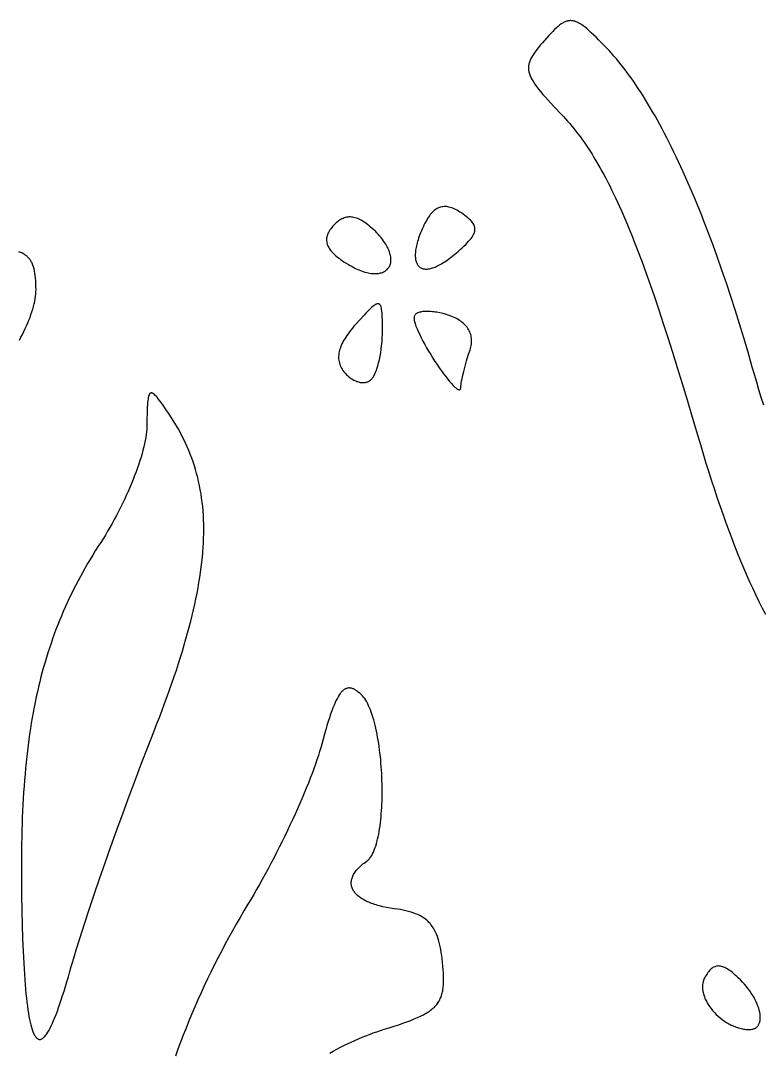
# Model space of a CAD drawing. Extents: x -452 to 452, y -1000 to 1000.
# Drawn here: x 85.6 to 260.8, y 61.9 to 305.4 of the extents above; entities that cross this region are included whole.
import ezdxf

# ---------------------------------------------------------------- set-up
doc = ezdxf.new("R2010")
doc.units = 0
doc.layers.add('LAYER_1', color=18, linetype='CONTINUOUS')

msp = doc.modelspace()

# ---------------------------------------------------------------- linework, layer by layer
at = {"layer": 'LAYER_1'}
for points in [[(261.07, 214.69), (260.5, 216.5), (259.95, 218.31), (259.41, 220.11), (258.88, 221.89), (258.37, 223.67), (257.37, 227.14), (256.36, 230.54), (255.34, 233.88), (254.32, 237.15), (253.29, 240.35), (252.25, 243.48), (251.2, 246.54), (250.15, 249.53), (249.1, 252.45), (248.56, 253.88), (248.03, 255.3), (247.5, 256.7), (246.96, 258.08), (246.43, 259.45), (245.89, 260.79), (245.35, 262.12), (244.81, 263.43), (244.26, 264.72), (243.72, 266), (243.18, 267.26), (242.63, 268.49), (242.08, 269.71), (241.53, 270.92), (240.98, 272.1), (240.43, 273.27), (239.88, 274.42), (239.32, 275.55), (238.77, 276.66), (238.21, 277.75), (237.65, 278.83), (237.09, 279.88), (236.53, 280.92), (235.97, 281.94), (235.41, 282.94), (234.85, 283.92), (234.28, 284.89), (233.72, 285.83), (233.15, 286.76), (232.59, 287.67), (232.02, 288.55), (231.45, 289.42), (230.88, 290.28), (230.31, 291.11), (229.74, 291.92), (229.17, 292.71), (228.59, 293.49), (228.02, 294.25), (227.44, 294.98), (226.87, 295.7), (226.29, 296.4), (225.71, 297.08), (225.14, 297.74), (224.56, 298.38), (223.98, 299), (223.4, 299.6), (222.09, 300.92), (221.48, 301.52), (220.91, 302.08), (220.37, 302.59), (219.85, 303.05), (219.36, 303.48), (218.89, 303.86), (218.44, 304.2), (218.01, 304.5), (217.6, 304.76), (217.4, 304.87), (217.21, 304.98), (217.01, 305.07), (216.82, 305.15), (216.64, 305.22), (216.45, 305.28), (216.27, 305.33), (216.09, 305.37), (215.91, 305.4), (215.73, 305.42), (215.56, 305.43), (215.38, 305.43), (215.21, 305.42), (215.03, 305.4), (214.86, 305.37), (214.69, 305.33), (214.51, 305.28), (214.34, 305.22), (214.16, 305.15), (213.99, 305.06), (213.81, 304.97), (213.63, 304.87), (213.26, 304.64), (212.89, 304.37), (212.51, 304.05), (212.11, 303.7), (211.69, 303.31), (211.26, 302.88), (210.81, 302.42), (210.34, 301.91), (209.32, 300.78), (208.81, 300.19), (208.32, 299.63), (207.88, 299.1), (207.47, 298.59), (207.1, 298.09), (206.77, 297.62), (206.47, 297.16), (206.21, 296.72), (206.1, 296.5), (206, 296.28), (205.9, 296.07), (205.82, 295.86), (205.75, 295.65), (205.69, 295.43), (205.63, 295.23), (205.59, 295.02), (205.56, 294.81), (205.54, 294.6), (205.53, 294.39), (205.53, 294.18), (205.54, 293.96), (205.56, 293.75), (205.6, 293.54), (205.64, 293.32), (205.69, 293.1), (205.76, 292.87), (205.84, 292.65), (205.93, 292.42), (206.03, 292.19), (206.14, 291.95), (206.26, 291.71), (206.39, 291.46), (206.7, 290.96), (207.05, 290.43), (207.44, 289.87), (207.89, 289.29), (208.38, 288.68), (208.93, 288.03), (209.52, 287.36), (210.16, 286.64), (210.86, 285.88), (211.6, 285.08), (213.25, 283.35), (213.76, 282.81), (214.26, 282.26), (214.77, 281.7), (215.26, 281.12), (215.76, 280.54), (216.25, 279.94), (216.73, 279.32), (217.22, 278.7), (217.7, 278.06), (218.18, 277.4), (218.65, 276.73), (219.13, 276.04), (219.6, 275.34), (220.07, 274.62), (220.54, 273.89), (221, 273.13), (221.47, 272.36), (221.93, 271.57), (222.4, 270.77), (222.86, 269.94), (223.32, 269.09), (223.78, 268.23), (224.25, 267.34), (224.71, 266.43), (225.17, 265.5), (225.63, 264.55), (226.1, 263.57), (226.56, 262.58), (227.02, 261.56), (227.49, 260.51), (227.96, 259.44), (228.43, 258.35), (228.9, 257.23), (229.37, 256.09), (229.85, 254.92), (230.33, 253.72), (231.29, 251.25), (232.26, 248.66), (233.25, 245.96), (234.26, 243.15), (235.27, 240.21), (236.31, 237.14), (237.37, 233.95), (238.45, 230.62), (239.55, 227.15), (240.67, 223.55), (241.82, 219.8), (243, 215.9), (244.21, 211.86), (245.44, 207.65), (246.11, 205.4), (246.78, 203.18), (247.44, 201.01), (248.11, 198.88), (248.77, 196.79), (249.44, 194.74), (250.11, 192.72), (250.78, 190.75), (251.46, 188.82), (252.14, 186.92), (252.82, 185.05), (253.51, 183.23), (254.2, 181.44), (254.89, 179.68), (255.59, 177.96), (256.3, 176.27), (257.02, 174.61), (257.74, 172.98), (258.47, 171.39), (259.2, 169.83), (259.95, 168.29), (260.7, 166.79), (261.47, 165.31)], [(85.31, 230.02), (85.68, 230.7), (86.03, 231.37), (86.37, 232.05), (86.7, 232.73), (87.01, 233.4), (87.3, 234.07), (87.57, 234.74), (87.83, 235.4), (88.06, 236.05), (88.28, 236.7), (88.47, 237.33), (88.65, 237.96), (88.8, 238.57), (88.94, 239.17), (89.05, 239.75), (89.13, 240.32), (89.2, 240.87), (89.23, 241.41), (89.25, 241.92), (89.24, 242.66), (89.22, 243.35), (89.19, 244.02), (89.14, 244.65), (89.08, 245.24), (89, 245.8), (88.91, 246.33), (88.8, 246.83), (88.66, 247.3), (88.51, 247.74), (88.43, 247.95), (88.34, 248.15), (88.24, 248.35), (88.14, 248.54), (88.03, 248.72), (87.92, 248.89), (87.8, 249.06), (87.68, 249.22), (87.55, 249.38), (87.41, 249.53), (87.27, 249.67), (87.12, 249.81), (86.96, 249.94), (86.8, 250.07), (86.63, 250.19), (86.45, 250.3), (86.26, 250.41), (86.07, 250.51), (85.87, 250.61), (85.66, 250.7), (85.22, 250.87)], [(158.61, 61.72), (159.44, 62.19), (160.28, 62.65), (161.11, 63.1), (161.96, 63.53), (162.8, 63.95), (163.65, 64.35), (164.51, 64.74), (165.36, 65.12), (166.23, 65.48), (167.09, 65.83), (167.96, 66.16), (168.83, 66.48), (169.7, 66.78), (170.58, 67.07), (171.46, 67.35), (172.67, 67.72), (173.81, 68.08), (174.88, 68.43), (175.89, 68.77), (176.84, 69.11), (177.73, 69.44), (178.57, 69.78), (179.34, 70.11), (180.06, 70.44), (180.73, 70.78), (181.04, 70.96), (181.34, 71.13), (181.63, 71.31), (181.91, 71.48), (182.17, 71.66), (182.42, 71.85), (182.66, 72.03), (182.89, 72.22), (183.11, 72.41), (183.32, 72.61), (183.51, 72.81), (183.7, 73.02), (183.87, 73.22), (184.04, 73.44), (184.19, 73.66), (184.34, 73.88), (184.47, 74.11), (184.6, 74.34), (184.71, 74.58), (184.82, 74.83), (184.92, 75.08), (185.01, 75.34), (185.09, 75.61), (185.16, 75.88), (185.23, 76.16), (185.29, 76.45), (185.34, 76.74), (185.38, 77.05), (185.41, 77.36), (185.44, 77.68), (185.48, 78.34), (185.49, 79.05), (185.48, 79.79), (185.45, 80.57), (185.4, 81.39), (185.33, 82.26), (185.24, 83.18), (185.15, 83.99), (185.05, 84.76), (184.94, 85.5), (184.82, 86.21), (184.68, 86.88), (184.53, 87.53), (184.37, 88.14), (184.2, 88.72), (184.01, 89.28), (183.8, 89.8), (183.58, 90.3), (183.34, 90.77), (183.08, 91.22), (182.81, 91.64), (182.66, 91.84), (182.51, 92.03), (182.36, 92.22), (182.2, 92.41), (182.03, 92.58), (181.86, 92.76), (181.69, 92.92), (181.5, 93.08), (181.32, 93.24), (181.12, 93.39), (180.72, 93.68), (180.3, 93.94), (179.85, 94.19), (179.37, 94.42), (178.87, 94.63), (178.34, 94.83), (177.79, 95.01), (177.21, 95.17), (176.59, 95.32), (175.95, 95.46), (175.29, 95.59), (174.58, 95.7), (173.85, 95.8), (172.9, 95.94), (172, 96.1), (171.14, 96.28), (170.32, 96.48), (169.93, 96.58), (169.55, 96.69), (169.18, 96.81), (168.83, 96.93), (168.48, 97.06), (168.15, 97.19), (167.82, 97.32), (167.51, 97.46), (167.21, 97.6), (166.93, 97.75), (166.65, 97.9), (166.39, 98.05), (166.13, 98.21), (165.89, 98.37), (165.67, 98.53), (165.45, 98.7), (165.25, 98.87), (165.05, 99.04), (164.88, 99.22), (164.71, 99.4), (164.55, 99.58), (164.41, 99.77), (164.28, 99.96), (164.16, 100.15), (164.06, 100.34), (163.97, 100.54), (163.89, 100.74), (163.82, 100.94), (163.77, 101.14), (163.72, 101.34), (163.7, 101.55), (163.68, 101.76), (163.68, 101.97), (163.69, 102.18), (163.71, 102.39), (163.75, 102.61), (163.8, 102.82), (163.86, 103.04), (163.94, 103.26), (164.03, 103.48), (164.13, 103.7), (164.25, 103.92), (164.38, 104.14), (164.53, 104.36), (164.69, 104.59), (164.86, 104.81), (165.04, 105.03), (165.24, 105.26), (165.46, 105.48), (165.68, 105.71), (165.92, 105.93), (166.18, 106.16), (166.45, 106.38), (166.73, 106.6), (167.03, 106.83), (167.34, 107.05), (167.47, 107.15), (167.6, 107.25), (167.72, 107.36), (167.84, 107.49), (167.96, 107.62), (168.07, 107.76), (168.3, 108.06), (168.51, 108.4), (168.72, 108.78), (168.92, 109.18), (169.11, 109.62), (169.28, 110.08), (169.45, 110.57), (169.61, 111.09), (169.76, 111.63), (169.91, 112.2), (170.04, 112.79), (170.16, 113.41), (170.28, 114.04), (170.38, 114.7), (170.48, 115.37), (170.57, 116.06), (170.65, 116.77), (170.72, 117.49), (170.78, 118.22), (170.84, 118.97), (170.88, 119.73), (170.92, 120.5), (170.95, 121.28), (170.97, 122.07), (170.98, 122.87), (170.98, 123.67), (170.98, 124.47), (170.96, 125.28), (170.94, 126.09), (170.91, 126.91), (170.87, 127.72), (170.82, 128.53), (170.77, 129.34), (170.7, 130.14), (170.63, 130.95), (170.55, 131.74), (170.47, 132.53), (170.37, 133.31), (170.27, 134.08), (170.16, 134.84), (170.04, 135.59), (169.91, 136.32), (169.78, 137.05), (169.63, 137.75), (169.48, 138.44), (169.33, 139.12), (169.16, 139.77), (168.99, 140.41), (168.81, 141.02), (168.62, 141.61), (168.42, 142.18), (168.22, 142.72), (168.01, 143.24), (167.79, 143.73), (167.57, 144.2), (167.34, 144.63), (167.1, 145.04), (166.85, 145.41), (166.6, 145.75), (166.33, 146.06), (166.2, 146.2), (166.07, 146.33), (165.7, 146.66), (165.35, 146.95), (165, 147.21), (164.67, 147.43), (164.5, 147.52), (164.34, 147.6), (164.18, 147.68), (164.03, 147.74), (163.87, 147.8), (163.72, 147.84), (163.57, 147.87), (163.42, 147.9), (163.27, 147.91), (163.12, 147.91), (162.98, 147.9), (162.84, 147.88), (162.69, 147.85), (162.55, 147.81), (162.41, 147.75), (162.28, 147.69), (162.14, 147.61), (162, 147.53), (161.87, 147.43), (161.73, 147.32), (161.6, 147.19), (161.47, 147.06), (161.33, 146.91), (161.2, 146.75), (161.07, 146.58), (160.94, 146.4), (160.67, 145.99), (160.41, 145.54), (160.15, 145.03), (159.89, 144.48), (159.62, 143.87), (159.35, 143.2), (159.08, 142.48), (158.81, 141.71), (158.53, 140.88), (158.24, 139.99), (157.95, 139.04), (157.66, 138.04), (157.35, 136.98), (157.04, 135.85), (156.73, 134.67), (156.49, 133.8), (156.22, 132.89), (155.91, 131.94), (155.59, 130.95), (155.23, 129.92), (154.85, 128.85), (154.44, 127.76), (154.01, 126.63), (153.55, 125.48), (153.07, 124.3), (152.57, 123.09), (152.06, 121.87), (151.52, 120.63), (150.97, 119.37), (150.4, 118.1), (149.81, 116.82), (149.21, 115.53), (148.6, 114.24), (147.97, 112.94), (147.34, 111.64), (146.69, 110.35), (146.04, 109.05), (145.38, 107.76), (144.71, 106.49), (144.04, 105.22), (143.36, 103.96), (142.68, 102.73), (142, 101.51), (141.32, 100.31), (140.64, 99.13), (139.96, 97.98), (139.28, 96.86), (138.34, 95.3), (137.42, 93.74), (136.51, 92.16), (135.61, 90.57), (134.73, 88.97), (133.86, 87.37), (133.01, 85.75), (132.17, 84.13), (131.35, 82.5), (130.55, 80.87), (129.76, 79.23), (128.98, 77.58), (128.23, 75.93), (127.48, 74.28), (126.76, 72.63), (126.05, 70.97), (125.36, 69.31), (124.68, 67.65), (124.02, 66), (123.38, 64.34), (122.76, 62.69), (122.16, 61.04)]]:
    msp.add_lwpolyline(points, dxfattribs=at)
for points in [[(189.69, 260.03), (189.34, 260.26), (189, 260.48), (188.66, 260.68), (188.33, 260.85), (188, 261.01), (187.68, 261.15), (187.37, 261.26), (187.06, 261.36), (186.75, 261.44), (186.45, 261.49), (186.16, 261.53), (185.87, 261.55), (185.59, 261.54), (185.31, 261.52), (185.04, 261.47), (184.77, 261.41), (184.51, 261.33), (184.25, 261.22), (184, 261.09), (183.75, 260.95), (183.5, 260.78), (183.26, 260.6), (183.03, 260.39), (182.79, 260.16), (182.57, 259.92), (182.34, 259.65), (182.12, 259.36), (181.91, 259.05), (181.7, 258.72), (181.49, 258.37), (181.28, 258), (181.08, 257.61), (180.85, 257.14), (180.64, 256.68), (180.43, 256.23), (180.24, 255.79), (180.06, 255.36), (179.9, 254.93), (179.74, 254.52), (179.6, 254.11), (179.47, 253.72), (179.35, 253.33), (179.25, 252.96), (179.15, 252.59), (179.07, 252.24), (179, 251.89), (178.94, 251.56), (178.89, 251.23), (178.85, 250.92), (178.82, 250.62), (178.8, 250.32), (178.8, 250.04), (178.8, 249.77), (178.82, 249.51), (178.85, 249.26), (178.88, 249.02), (178.93, 248.8), (178.99, 248.58), (179.06, 248.38), (179.13, 248.19), (179.22, 248.01), (179.32, 247.84), (179.43, 247.68), (179.54, 247.54), (179.67, 247.41), (179.81, 247.29), (179.95, 247.18), (180.1, 247.09), (180.27, 247.01), (180.44, 246.94), (180.62, 246.88), (180.81, 246.84), (181.01, 246.81), (181.22, 246.8), (181.44, 246.79), (181.66, 246.8), (181.89, 246.83), (182.14, 246.87), (182.39, 246.92), (182.64, 246.99), (182.91, 247.07), (183.18, 247.16), (183.46, 247.27), (183.75, 247.39), (184.05, 247.53), (184.35, 247.68), (184.66, 247.85), (184.98, 248.03), (185.31, 248.23), (185.64, 248.44), (185.98, 248.67), (186.33, 248.91), (186.68, 249.16), (187.04, 249.44), (187.41, 249.73), (187.78, 250.03), (188.89, 250.97), (189.4, 251.41), (189.87, 251.83), (190.3, 252.23), (190.7, 252.62), (191.07, 252.99), (191.4, 253.34), (191.7, 253.69), (191.96, 254.01), (192.2, 254.33), (192.39, 254.64), (192.56, 254.93), (192.69, 255.22), (192.79, 255.5), (192.86, 255.77), (192.88, 255.9), (192.9, 256.04), (192.9, 256.17), (192.9, 256.3), (192.89, 256.43), (192.87, 256.56), (192.84, 256.69), (192.81, 256.81), (192.72, 257.07), (192.6, 257.32), (192.44, 257.57), (192.26, 257.83), (192.04, 258.08), (191.8, 258.34), (191.52, 258.61), (191.22, 258.88), (190.88, 259.15), (190.51, 259.44), (190.12, 259.73)], [(169.01, 256.05), (168.63, 256.39), (168.26, 256.71), (167.9, 257.01), (167.55, 257.3), (167.2, 257.56), (166.86, 257.8), (166.52, 258.02), (166.19, 258.22), (165.87, 258.39), (165.55, 258.55), (165.23, 258.69), (164.92, 258.81), (164.61, 258.91), (164.31, 258.98), (164.01, 259.04), (163.72, 259.08), (163.43, 259.09), (163.14, 259.09), (162.86, 259.06), (162.57, 259.02), (162.3, 258.95), (162.02, 258.87), (161.75, 258.76), (161.47, 258.64), (161.2, 258.49), (160.94, 258.33), (160.67, 258.14), (160.4, 257.93), (160.14, 257.71), (159.88, 257.46), (159.61, 257.2), (159.35, 256.91), (159.1, 256.62), (158.87, 256.32), (158.66, 256.03), (158.48, 255.75), (158.32, 255.46), (158.19, 255.18), (158.07, 254.9), (157.98, 254.62), (157.91, 254.34), (157.87, 254.06), (157.85, 253.79), (157.85, 253.51), (157.88, 253.24), (157.93, 252.96), (158.01, 252.69), (158.11, 252.42), (158.23, 252.14), (158.38, 251.87), (158.55, 251.59), (158.74, 251.31), (158.96, 251.04), (159.2, 250.76), (159.47, 250.48), (159.76, 250.2), (160.08, 249.91), (160.42, 249.63), (160.79, 249.34), (161.18, 249.05), (161.6, 248.75), (162.04, 248.46), (162.51, 248.16), (163, 247.85), (163.43, 247.6), (163.86, 247.36), (164.28, 247.14), (164.69, 246.94), (165.09, 246.75), (165.49, 246.58), (165.88, 246.43), (166.25, 246.29), (166.63, 246.17), (166.99, 246.06), (167.34, 245.97), (167.69, 245.89), (168.03, 245.83), (168.35, 245.78), (168.67, 245.74), (168.98, 245.72), (169.28, 245.71), (169.57, 245.72), (169.85, 245.74), (170.12, 245.77), (170.37, 245.81), (170.62, 245.87), (170.86, 245.94), (171.09, 246.02), (171.3, 246.11), (171.5, 246.21), (171.69, 246.33), (171.87, 246.45), (172.04, 246.59), (172.2, 246.73), (172.34, 246.89), (172.47, 247.06), (172.59, 247.23), (172.7, 247.42), (172.79, 247.61), (172.87, 247.81), (172.94, 248.02), (172.99, 248.24), (173.03, 248.47), (173.05, 248.7), (173.06, 248.95), (173.06, 249.2), (173.04, 249.45), (173.01, 249.72), (172.96, 249.99), (172.9, 250.27), (172.82, 250.55), (172.73, 250.84), (172.62, 251.13), (172.5, 251.43), (172.36, 251.74), (172.2, 252.05), (172.03, 252.36), (171.84, 252.68), (171.64, 253), (171.41, 253.33), (171.17, 253.66), (170.92, 253.99), (170.64, 254.33), (170.35, 254.67), (170.04, 255.01), (169.71, 255.35), (169.37, 255.7)], [(171.06, 232.31), (171.06, 233.73), (171.04, 234.97), (171.02, 235.52), (170.99, 236.02), (170.96, 236.48), (170.91, 236.89), (170.86, 237.26), (170.8, 237.58), (170.72, 237.86), (170.63, 238.09), (170.58, 238.19), (170.53, 238.28), (170.47, 238.36), (170.41, 238.43), (170.35, 238.48), (170.28, 238.53), (170.21, 238.56), (170.13, 238.59), (170.05, 238.6), (169.97, 238.6), (169.88, 238.59), (169.78, 238.57), (169.68, 238.54), (169.58, 238.5), (169.35, 238.38), (169.11, 238.22), (168.84, 238.02), (168.55, 237.78), (168.23, 237.5), (167.89, 237.17), (167.52, 236.8), (167.13, 236.39), (166.71, 235.94), (165.77, 234.92), (164.71, 233.73), (164.32, 233.28), (163.94, 232.83), (163.59, 232.39), (163.26, 231.96), (162.94, 231.53), (162.65, 231.12), (162.38, 230.7), (162.13, 230.3), (161.89, 229.9), (161.68, 229.51), (161.49, 229.12), (161.32, 228.74), (161.17, 228.36), (161.04, 228), (160.93, 227.63), (160.85, 227.28), (160.78, 226.93), (160.73, 226.58), (160.7, 226.24), (160.69, 225.91), (160.71, 225.58), (160.74, 225.26), (160.79, 224.94), (160.87, 224.62), (160.96, 224.32), (161.07, 224.01), (161.21, 223.71), (161.36, 223.42), (161.53, 223.13), (161.73, 222.84), (161.94, 222.56), (162.17, 222.29), (162.37, 222.07), (162.57, 221.86), (162.78, 221.67), (162.99, 221.48), (163.2, 221.31), (163.42, 221.14), (163.63, 220.99), (163.85, 220.85), (164.07, 220.71), (164.29, 220.59), (164.51, 220.48), (164.73, 220.38), (164.95, 220.29), (165.17, 220.22), (165.39, 220.15), (165.61, 220.1), (165.82, 220.05), (166.04, 220.02), (166.25, 220), (166.45, 220), (166.65, 220), (166.85, 220.02), (167.05, 220.04), (167.24, 220.09), (167.42, 220.14), (167.6, 220.2), (167.77, 220.28), (167.93, 220.37), (168.09, 220.47), (168.24, 220.59), (168.39, 220.72), (168.52, 220.86), (168.65, 221.02), (168.78, 221.2), (168.91, 221.39), (169.03, 221.61), (169.16, 221.84), (169.28, 222.1), (169.39, 222.36), (169.51, 222.65), (169.62, 222.95), (169.73, 223.26), (169.94, 223.93), (170.14, 224.64), (170.32, 225.4), (170.48, 226.2), (170.63, 227.03), (170.76, 227.88), (170.86, 228.75), (170.95, 229.63), (171.01, 230.52), (171.05, 231.42)], [(191.73, 227.72), (191.84, 228.07), (191.93, 228.42), (192, 228.77), (192.06, 229.11), (192.09, 229.45), (192.1, 229.78), (192.1, 230.11), (192.07, 230.43), (192.03, 230.74), (191.97, 231.05), (191.89, 231.36), (191.79, 231.66), (191.67, 231.95), (191.54, 232.23), (191.39, 232.51), (191.22, 232.78), (191.03, 233.05), (190.82, 233.31), (190.6, 233.56), (190.36, 233.8), (190.1, 234.04), (189.82, 234.26), (189.53, 234.48), (189.22, 234.69), (188.89, 234.89), (188.55, 235.09), (188.19, 235.27), (187.81, 235.45), (187.42, 235.61), (187.01, 235.77), (186.59, 235.92), (186.15, 236.05), (185.37, 236.27), (184.61, 236.45), (183.88, 236.59), (183.53, 236.64), (183.18, 236.69), (182.84, 236.73), (182.51, 236.76), (182.19, 236.79), (181.88, 236.8), (181.58, 236.8), (181.29, 236.8), (181.01, 236.79), (180.75, 236.77), (180.49, 236.74), (180.25, 236.7), (180.03, 236.65), (179.81, 236.6), (179.61, 236.53), (179.43, 236.46), (179.26, 236.38), (179.11, 236.3), (178.97, 236.2), (178.85, 236.1), (178.74, 235.99), (178.66, 235.87), (178.59, 235.74), (178.54, 235.6), (178.51, 235.46), (178.5, 235.31), (178.51, 235.12), (178.53, 234.91), (178.57, 234.68), (178.62, 234.44), (178.69, 234.18), (178.77, 233.91), (178.86, 233.63), (178.97, 233.33), (179.22, 232.7), (179.51, 232.03), (179.84, 231.31), (180.2, 230.57), (180.6, 229.81), (181.03, 229.02), (181.48, 228.22), (181.95, 227.41), (182.44, 226.61), (182.94, 225.8), (183.45, 225.01), (183.96, 224.23), (184.48, 223.48), (184.99, 222.75), (185.49, 222.06), (185.98, 221.41), (186.46, 220.8), (186.91, 220.24), (187.34, 219.75), (187.75, 219.31), (188.12, 218.95), (188.3, 218.8), (188.46, 218.66), (188.62, 218.55), (188.76, 218.45), (188.9, 218.38), (189.02, 218.33), (189.13, 218.31), (189.23, 218.3), (189.32, 218.33), (189.39, 218.38), (189.45, 218.45), (189.49, 218.55), (189.53, 218.68), (189.54, 218.84), (189.56, 219.16), (189.61, 219.53), (189.67, 219.94), (189.75, 220.41), (189.85, 220.91), (189.96, 221.44), (190.23, 222.6), (190.55, 223.85), (190.92, 225.14), (191.31, 226.44), (191.52, 227.09)], [(117.05, 137.57), (117.72, 139.29), (118.37, 140.97), (119, 142.64), (119.62, 144.28), (120.21, 145.9), (120.78, 147.49), (121.33, 149.07), (121.86, 150.62), (122.38, 152.15), (122.87, 153.66), (123.34, 155.15), (123.8, 156.62), (124.23, 158.07), (124.65, 159.5), (125.04, 160.91), (125.42, 162.3), (125.77, 163.68), (126.11, 165.03), (126.43, 166.37), (126.72, 167.68), (127, 168.98), (127.26, 170.27), (127.5, 171.53), (127.72, 172.78), (127.92, 174.01), (128.1, 175.23), (128.26, 176.43), (128.4, 177.61), (128.52, 178.78), (128.63, 179.94), (128.71, 181.08), (128.78, 182.2), (128.82, 183.31), (128.85, 184.41), (128.85, 185.5), (128.84, 186.57), (128.81, 187.63), (128.76, 188.67), (128.68, 189.71), (128.6, 190.73), (128.49, 191.74), (128.36, 192.74), (128.21, 193.73), (128.04, 194.71), (127.86, 195.68), (127.65, 196.63), (127.43, 197.58), (127.18, 198.52), (126.92, 199.45), (126.64, 200.37), (126.34, 201.28), (126.02, 202.19), (125.68, 203.08), (125.33, 203.97), (124.95, 204.85), (124.55, 205.73), (124.14, 206.59), (123.7, 207.46), (123.25, 208.31), (122.78, 209.16), (122.29, 210), (121.78, 210.84), (121.25, 211.68), (120.71, 212.51), (119.84, 213.78), (119.08, 214.88), (118.74, 215.36), (118.41, 215.79), (118.11, 216.18), (117.83, 216.52), (117.58, 216.81), (117.34, 217.06), (117.12, 217.26), (116.91, 217.41), (116.82, 217.46), (116.73, 217.51), (116.64, 217.54), (116.56, 217.56), (116.48, 217.57), (116.4, 217.56), (116.33, 217.54), (116.26, 217.51), (116.2, 217.47), (116.14, 217.41), (116.08, 217.34), (116.03, 217.26), (115.98, 217.17), (115.93, 217.06), (115.84, 216.8), (115.76, 216.5), (115.7, 216.14), (115.64, 215.72), (115.59, 215.26), (115.55, 214.74), (115.51, 214.16), (115.46, 212.84), (115.42, 211.3), (115.4, 209.53), (115.38, 208.96), (115.33, 208.35), (115.25, 207.71), (115.15, 207.04), (115.03, 206.34), (114.88, 205.61), (114.7, 204.85), (114.5, 204.07), (114.28, 203.26), (114.04, 202.43), (113.77, 201.59), (113.49, 200.72), (113.18, 199.84), (112.86, 198.94), (112.52, 198.03), (112.15, 197.11), (111.78, 196.18), (111.38, 195.24), (110.97, 194.3), (110.55, 193.35), (110.11, 192.4), (109.65, 191.45), (109.19, 190.5), (108.71, 189.55), (108.22, 188.61), (107.72, 187.67), (107.21, 186.74), (106.69, 185.82), (106.16, 184.92), (105.62, 184.02), (105.08, 183.14), (104.52, 182.28), (103.88, 181.28), (103.25, 180.27), (102.63, 179.27), (102.02, 178.26), (101.43, 177.26), (100.84, 176.25), (100.27, 175.23), (99.72, 174.22), (99.17, 173.2), (98.64, 172.18), (98.12, 171.15), (97.61, 170.12), (97.11, 169.09), (96.63, 168.05), (96.15, 167.01), (95.69, 165.96), (95.24, 164.9), (94.81, 163.84), (94.38, 162.78), (93.96, 161.7), (93.56, 160.62), (93.17, 159.53), (92.79, 158.44), (92.41, 157.34), (92.06, 156.22), (91.71, 155.1), (91.37, 153.97), (91.04, 152.83), (90.73, 151.69), (90.42, 150.53), (90.13, 149.36), (89.84, 148.18), (89.57, 146.99), (89.3, 145.79), (89.05, 144.57), (88.81, 143.35), (88.57, 142.11), (88.35, 140.86), (88.14, 139.6), (87.93, 138.32), (87.74, 137.03), (87.56, 135.73), (87.38, 134.41), (87.22, 133.08), (87.06, 131.73), (86.92, 130.37), (86.78, 128.99), (86.65, 127.59), (86.53, 126.18), (86.43, 124.76), (86.33, 123.31), (86.23, 121.85), (86.15, 120.37), (86.08, 118.88), (86.01, 117.36), (85.96, 115.83), (85.91, 114.28), (85.87, 112.71), (85.84, 111.12), (85.82, 109.51), (85.8, 107.88), (85.8, 106.22), (85.8, 104.55), (85.81, 102.86), (85.85, 99.03), (85.91, 95.4), (85.99, 91.98), (86.09, 88.76), (86.21, 85.75), (86.35, 82.94), (86.42, 81.62), (86.5, 80.34), (86.59, 79.12), (86.68, 77.95), (86.78, 76.82), (86.88, 75.75), (86.98, 74.73), (87.1, 73.76), (87.21, 72.84), (87.33, 71.97), (87.46, 71.16), (87.59, 70.39), (87.73, 69.68), (87.87, 69.01), (88.02, 68.4), (88.17, 67.83), (88.33, 67.32), (88.49, 66.86), (88.66, 66.45), (88.83, 66.08), (89.01, 65.77), (89.1, 65.64), (89.19, 65.51), (89.28, 65.4), (89.38, 65.3), (89.48, 65.22), (89.57, 65.14), (89.67, 65.08), (89.77, 65.03), (89.87, 65), (89.98, 64.97), (90.08, 64.96), (90.19, 64.97), (90.29, 64.98), (90.4, 65.01), (90.51, 65.05), (90.62, 65.1), (90.74, 65.16), (90.85, 65.24), (90.96, 65.33), (91.08, 65.43), (91.2, 65.55), (91.32, 65.67), (91.56, 65.97), (91.81, 66.31), (92.06, 66.7), (92.32, 67.14), (92.58, 67.63), (92.85, 68.18), (93.13, 68.77), (93.41, 69.41), (93.7, 70.1), (93.99, 70.84), (94.29, 71.63), (94.59, 72.47), (94.9, 73.36), (95.22, 74.3), (95.54, 75.29), (95.86, 76.33), (96.2, 77.42), (96.53, 78.56), (96.88, 79.75), (97.23, 80.99), (97.56, 82.15), (97.92, 83.39), (98.31, 84.71), (98.73, 86.09), (99.66, 89.04), (100.68, 92.22), (101.79, 95.6), (102.99, 99.14), (104.25, 102.83), (105.57, 106.63), (106.94, 110.51), (108.35, 114.45), (109.79, 118.41), (111.24, 122.37), (112.71, 126.29), (114.17, 130.15), (115.62, 133.92)], [(255.07, 79.49), (254.71, 79.83), (254.35, 80.15), (254.01, 80.44), (253.67, 80.72), (253.35, 80.97), (253.04, 81.2), (252.74, 81.4), (252.44, 81.59), (252.16, 81.75), (251.88, 81.9), (251.61, 82.02), (251.35, 82.11), (251.1, 82.19), (250.85, 82.25), (250.61, 82.28), (250.38, 82.29), (250.15, 82.28), (249.93, 82.25), (249.71, 82.2), (249.5, 82.13), (249.29, 82.03), (249.09, 81.91), (248.89, 81.77), (248.69, 81.61), (248.49, 81.43), (248.3, 81.22), (248.11, 81), (247.91, 80.75), (247.72, 80.48), (247.54, 80.19), (247.35, 79.87), (247.16, 79.54), (247.05, 79.33), (246.95, 79.11), (246.87, 78.89), (246.8, 78.66), (246.74, 78.43), (246.69, 78.2), (246.65, 77.96), (246.63, 77.72), (246.62, 77.48), (246.62, 77.24), (246.63, 76.99), (246.65, 76.75), (246.68, 76.5), (246.72, 76.25), (246.77, 76), (246.83, 75.74), (246.9, 75.49), (246.99, 75.24), (247.08, 74.98), (247.18, 74.73), (247.28, 74.48), (247.4, 74.22), (247.53, 73.97), (247.66, 73.72), (247.8, 73.47), (247.95, 73.22), (248.28, 72.73), (248.63, 72.25), (249.01, 71.78), (249.42, 71.32), (249.85, 70.88), (250.3, 70.45), (250.78, 70.04), (251.27, 69.66), (251.78, 69.29), (252.31, 68.95), (252.58, 68.79), (252.85, 68.63), (253.13, 68.49), (253.41, 68.35), (253.69, 68.22), (253.98, 68.09), (254.27, 67.98), (254.56, 67.87), (254.85, 67.77), (255.14, 67.68), (255.44, 67.59), (255.73, 67.52), (256.03, 67.46), (256.33, 67.41), (256.63, 67.36), (256.93, 67.33), (257.23, 67.31), (257.53, 67.29), (257.74, 67.29), (257.94, 67.3), (258.14, 67.32), (258.32, 67.35), (258.5, 67.39), (258.66, 67.44), (258.82, 67.5), (258.97, 67.57), (259.11, 67.65), (259.25, 67.73), (259.37, 67.83), (259.49, 67.93), (259.6, 68.04), (259.69, 68.16), (259.79, 68.28), (259.87, 68.42), (259.95, 68.56), (260.01, 68.7), (260.07, 68.86), (260.12, 69.02), (260.17, 69.18), (260.2, 69.36), (260.23, 69.54), (260.25, 69.72), (260.26, 69.91), (260.26, 70.11), (260.25, 70.51), (260.2, 70.94), (260.13, 71.38), (260.02, 71.84), (259.89, 72.31), (259.72, 72.8), (259.53, 73.3), (259.31, 73.8), (259.06, 74.31), (258.78, 74.83), (258.47, 75.35), (258.14, 75.88), (257.78, 76.41), (257.39, 76.93), (256.98, 77.46), (256.54, 77.98), (256.08, 78.49), (255.59, 79)]]:
    msp.add_lwpolyline(points, close=True, dxfattribs=at)

doc.saveas('drawing.dxf')
